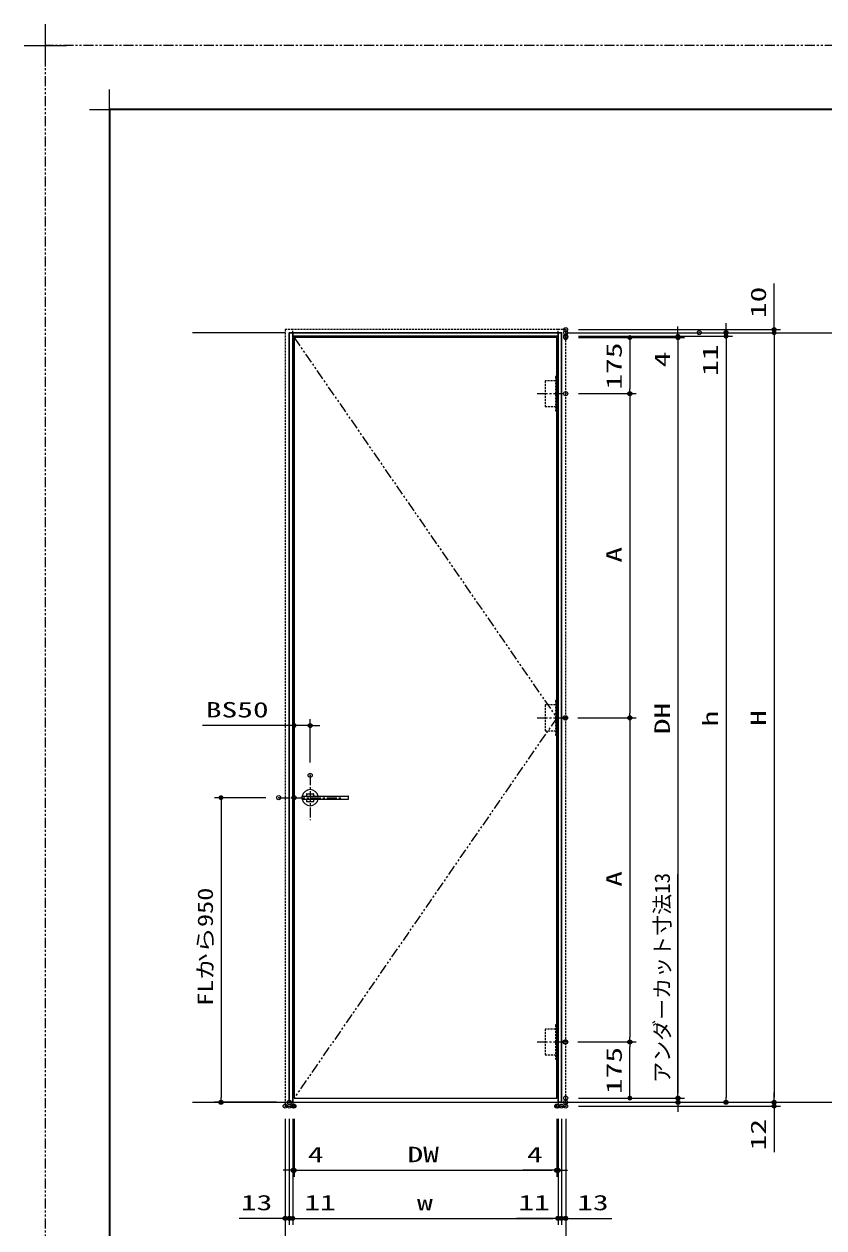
# Model space of a CAD drawing. Units: millimetres, scale not verified. Extents: x -1306 to 1306, y -607 to 607.
# Drawn here: x -1306 to -807, y -144 to 607 of the extents above; entities that cross this region are included whole.
import ezdxf
from ezdxf.enums import TextEntityAlignment as Align

# ---------------------------------------------------------------- set-up
doc = ezdxf.new("R2010")
doc.units = ezdxf.units.MM
doc.header["$LTSCALE"] = 5
doc.header["$PDMODE"] = 32
doc.header["$PDSIZE"] = 2.5
for name, pattern in [('USER1', [2.5, 1.25, -0.25, 0.25, -0.25, 0.25, -0.25]), ('USER2', [0.375, 0.25, -0.125]), ('USER3', [2, 1.25, -0.25, 0.25, -0.25])]:
    doc.linetypes.add(name, pattern=pattern)
for name, color, linetype, lineweight in [('0-1_線(黄)', 2, 'Continuous', 15), ('0-3_陰線', 4, 'USER1', 9), ('0-8_二点鎖線', 4, 'USER1', 9), ('0-B_点線(水)', 4, 'USER2', 9), ('0-C_中心線', 3, 'USER3', 9), ('0-D_線(白)', 7, 'Continuous', 30), ('1-0_線(水)', 4, 'Continuous', 9), ('1-1_寸法線', 3, 'Continuous', 13), ('1-4_DEFPOINTS', 7, 'Continuous', 5), ('1-5_0', 3, 'Continuous', 25), ('1-6_図面枠', 7, 'Continuous', 35), ('1-7_一般', 7, 'Continuous', 5)]:
    doc.layers.add(name, color=color, linetype=linetype, lineweight=lineweight)
doc.styles.add('ＭＳ ゴシック', font='')
doc.styles.get('ＭＳ ゴシック').set_extended_font_data('MS Gothic')

# ---------------------------------------------------------------- blocks, each defined once
blk = doc.blocks.new('_DOT')
at = {"layer": '1-5_0'}
blk.add_line((-2.5, 0), (-5, 0), dxfattribs=at)
for points in [[(0, 0), (-2.5, 0), (-2.48, 0.313)], [(0, 0), (-2.48, -0.313), (-2.5, 0)], [(0, 0), (-2.48, 0.313), (-2.421, 0.622)], [(0, 0), (-2.421, -0.622), (-2.48, -0.313)], [(0, 0), (-2.421, 0.622), (-2.324, 0.92)], [(0, 0), (-2.324, -0.92), (-2.421, -0.622)], [(0, 0), (-2.324, 0.92), (-2.191, 1.204)], [(0, 0), (-2.191, -1.204), (-2.324, -0.92)], [(0, 0), (-2.191, 1.204), (-2.023, 1.469)], [(0, 0), (-2.023, -1.469), (-2.191, -1.204)], [(0, 0), (-2.023, 1.469), (-1.822, 1.711)], [(0, 0), (-1.822, -1.711), (-2.023, -1.469)], [(0, 0), (-1.822, 1.711), (-1.594, 1.926)], [(0, 0), (-1.594, -1.926), (-1.822, -1.711)], [(0, 0), (-1.594, 1.926), (-1.34, 2.111)], [(0, 0), (-1.34, -2.111), (-1.594, -1.926)], [(0, 0), (-1.34, 2.111), (-1.064, 2.262)], [(0, 0), (-1.064, -2.262), (-1.34, -2.111)], [(0, 0), (-1.064, 2.262), (-0.773, 2.378)], [(0, 0), (-0.773, -2.378), (-1.064, -2.262)], [(0, 0), (-0.773, 2.378), (-0.468, 2.456)], [(0, 0), (-0.468, -2.456), (-0.773, -2.378)], [(0, 0), (-0.468, 2.456), (-0.157, 2.495)], [(0, 0), (-0.157, -2.495), (-0.468, -2.456)], [(0, 0), (-0.157, 2.495), (0.157, 2.495)], [(0, 0), (0.157, -2.495), (-0.157, -2.495)], [(0, 0), (0.157, 2.495), (0.468, 2.456)], [(0, 0), (0.468, 2.456), (0.773, 2.378)], [(0, 0), (0.773, 2.378), (1.064, 2.262)], [(0, 0), (1.064, 2.262), (1.34, 2.111)], [(0, 0), (1.34, 2.111), (1.594, 1.926)], [(0, 0), (1.594, 1.926), (1.822, 1.711)], [(0, 0), (1.822, 1.711), (2.023, 1.469)], [(0, 0), (2.023, 1.469), (2.191, 1.204)], [(0, 0), (2.191, 1.204), (2.324, 0.92)], [(0, 0), (2.324, 0.92), (2.421, 0.622)], [(0, 0), (2.421, 0.622), (2.48, 0.313)], [(0, 0), (2.48, 0.313), (2.5, 0)], [(0, 0), (0.468, -2.456), (0.157, -2.495)], [(0, 0), (0.773, -2.378), (0.468, -2.456)], [(0, 0), (1.064, -2.262), (0.773, -2.378)], [(0, 0), (1.34, -2.111), (1.064, -2.262)], [(0, 0), (1.594, -1.926), (1.34, -2.111)], [(0, 0), (1.822, -1.711), (1.594, -1.926)], [(0, 0), (2.023, -1.469), (1.822, -1.711)], [(0, 0), (2.191, -1.204), (2.023, -1.469)], [(0, 0), (2.324, -0.92), (2.191, -1.204)], [(0, 0), (2.421, -0.622), (2.324, -0.92)], [(0, 0), (2.48, -0.313), (2.421, -0.622)], [(0, 0), (2.5, 0), (2.48, -0.313)]]:
    blk.add_solid(points, dxfattribs=at)
blk = doc.blocks.new('グループ-13-1')
at = {"layer": '1-7_一般'}
for p, q in [((62041.6, -14029.5), (62041.6, -13365.5)), ((61709.6, -13697.5), (62373.6, -13697.5))]:
    blk.add_line(p, q, dxfattribs=at)

msp = doc.modelspace()

# ---------------------------------------------------------------- linework, layer by layer
at = {"layer": '0-1_線(黄)'}
for p, q in [((-1143.391, 414.756), (-1201.203, 414.756)), ((-968.391, 414.756), (-658.584, 414.756)), ((-1201.203, -65.244), (-374.476, -65.244))]:
    msp.add_line(p, q, dxfattribs=at)
at = {"layer": '0-3_陰線'}
for p in [(387.036, 594), (-1292.964, -594)]:
    msp.add_line(p, (-1292.964, 594), dxfattribs=at)
at = {"layer": '0-8_二点鎖線'}
msp.add_lwpolyline([(-1137.791, 411.756), (-973.991, 174.556), (-1137.791, -62.644)], dxfattribs=at)
at = {"layer": '0-B_点線(水)'}
for p, q in [((-973.191, 416.756), (-1138.591, 416.756)), ((-1138.591, 414.656), (-1138.591, 416.756)), ((-973.191, 414.756), (-973.191, 416.756)), ((-968.391, 416.756), (-973.191, 416.756)), ((-968.391, -65.244), (-968.391, 416.756)), ((-1138.591, -65.244), (-1138.591, -67.644)), ((-968.391, -65.244), (-968.391, -67.644))]:
    msp.add_line(p, q, dxfattribs=at)
for points in [[(-1138.591, 414.756), (-1138.591, 416.756), (-1143.391, 416.756), (-1143.391, -65.244), (-1143.391, -67.644), (-1138.591, -67.644)], [(-974.791, 384.856), (-981.231, 384.856), (-981.231, 368.656), (-974.791, 368.656)], [(-973.971, 387.556), (-974.791, 387.556), (-974.791, 365.956), (-973.971, 365.956)], [(-974.791, 182.656), (-981.231, 182.656), (-981.231, 166.456), (-974.791, 166.456)], [(-973.971, 185.356), (-974.791, 185.356), (-974.791, 163.756), (-973.971, 163.756)], [(-974.791, -19.544), (-981.231, -19.544), (-981.231, -35.744), (-974.791, -35.744)], [(-973.971, -16.844), (-974.791, -16.844), (-974.791, -38.444), (-973.971, -38.444)], [(-973.191, -65.244), (-973.191, -67.644), (-968.391, -67.644)]]:
    msp.add_lwpolyline(points, dxfattribs=at)
at = {"layer": '0-C_中心線'}
for p, q in [((-986.097, 376.756), (-968.885, 376.756)), ((-986.097, 174.556), (-968.885, 174.556)), ((-1127.791, 138.725), (-1127.791, 110.787)), ((-1147.405, 124.756), (-1108.177, 124.756)), ((-986.097, -27.644), (-968.885, -27.644))]:
    msp.add_line(p, q, dxfattribs=at)
at = {"layer": '0-D_線(白)'}
for points in [[(-1140.791, -65.244), (-1138.591, -65.244), (-1138.591, 414.756), (-1140.791, 414.756)], [(-973.871, 412.556), (-973.191, 412.556), (-973.191, 414.756), (-1138.591, 414.756), (-1138.591, 412.556)], [(-973.191, -65.244), (-970.991, -65.244), (-970.991, 414.756), (-973.191, 414.756)]]:
    msp.add_lwpolyline(points, close=True, dxfattribs=at)
at = {"layer": '1-0_線(水)'}
msp.add_line((-973.991, -62.644), (-973.991, 411.756), dxfattribs=at)
msp.add_lwpolyline([(-973.991, 411.756), (-1137.791, 411.756), (-1137.791, -62.644), (-973.991, -62.644)], dxfattribs=at)
at = {"layer": '1-1_寸法線'}
for p, q in [((-838.391, 419.756), (-838.391, 445.518)), ((-868.391, 417.756), (-868.391, 420.756)), ((-960.391, 416.756), (-834.391, 416.756)), ((-960.391, 414.756), (-864.391, 414.756)), ((-898.391, 415.556), (-898.391, 418.556)), ((-877.124, 414.756), (-834.391, 414.756)), ((-877.124, 414.756), (-834.391, 414.756)), ((-868.391, 414.756), (-868.391, 412.556)), ((-838.391, 414.756), (-838.391, 416.756)), ((-960.391, 412.556), (-864.391, 412.556)), ((-960.391, 412.556), (-894.391, 412.556)), ((-960.391, 412.556), (-864.391, 412.556)), ((-960.391, 411.756), (-894.391, 411.756)), ((-960.391, 411.756), (-894.391, 411.756)), ((-960.391, 411.756), (-924.391, 411.756)), ((-928.391, 408.756), (-928.391, 379.756)), ((-898.391, 412.556), (-898.391, 411.756)), ((-898.391, 408.756), (-898.391, 390.613)), ((-898.391, 408.756), (-898.391, -59.644)), ((-868.391, 409.556), (-868.391, -62.244)), ((-868.391, 409.556), (-868.391, 386.651)), ((-838.391, 411.756), (-838.391, -62.244)), ((-838.391, 411.756), (-838.391, 408.756)), ((-960.391, 376.756), (-924.391, 376.756)), ((-960.391, 376.756), (-924.391, 376.756)), ((-928.391, 373.756), (-928.391, 177.556)), ((-1137.791, 132.756), (-1137.791, 173.758)), ((-1127.791, 146.725), (-1127.791, 173.758)), ((-960.885, 174.556), (-924.391, 174.556)), ((-960.391, 174.556), (-924.391, 174.556)), ((-1140.791, 169.758), (-1194.972, 169.758)), ((-1127.791, 169.758), (-1137.791, 169.758)), ((-1124.791, 169.758), (-1121.791, 169.758)), ((-928.391, 171.556), (-928.391, -24.644)), ((-1155.405, 124.756), (-1187.391, 124.756)), ((-1183.391, 121.756), (-1183.391, -62.244)), ((-1132.771, 125.756), (-1104.011, 125.756)), ((-1132.771, 123.756), (-1104.011, 123.756)), ((-1130.191, 125.794), (-1125.391, 125.794)), ((-1130.191, 123.717), (-1125.391, 123.717)), ((-1129.942, 127.156), (-1125.639, 127.156)), ((-1129.942, 122.356), (-1125.639, 122.356)), ((-898.391, -59.644), (-898.391, 76.975)), ((-960.885, -27.644), (-924.391, -27.644)), ((-960.391, -27.644), (-924.391, -27.644)), ((-928.391, -59.644), (-928.391, -30.644)), ((-838.391, -62.244), (-838.391, -59.244)), ((-1148.791, -65.244), (-1187.391, -65.244)), ((-960.391, -62.644), (-894.391, -62.644)), ((-960.391, -62.644), (-894.391, -62.644)), ((-960.391, -62.644), (-924.391, -62.644)), ((-960.391, -65.244), (-834.391, -65.244)), ((-960.391, -65.244), (-864.391, -65.244)), ((-960.391, -65.244), (-894.391, -65.244)), ((-960.391, -65.244), (-834.391, -65.244)), ((-898.391, -65.244), (-898.391, -62.644)), ((-838.391, -65.244), (-838.391, -67.644)), ((-960.391, -67.644), (-834.391, -67.644)), ((-898.391, -68.244), (-898.391, -71.244)), ((-838.391, -70.644), (-838.391, -96.406)), ((-1143.391, -75.644), (-1143.391, -171.644)), ((-1143.391, -75.644), (-1143.391, -141.644)), ((-1140.791, -75.644), (-1140.791, -141.644)), ((-1140.791, -75.644), (-1140.791, -141.644)), ((-1138.591, -75.644), (-1138.591, -141.644)), ((-1138.591, -75.644), (-1138.591, -111.644)), ((-1138.591, -75.644), (-1138.591, -141.644)), ((-1137.791, -75.644), (-1137.791, -111.644)), ((-1137.791, -75.644), (-1137.791, -111.644)), ((-973.991, -75.644), (-973.991, -111.644)), ((-973.991, -75.644), (-973.991, -111.644)), ((-973.191, -75.644), (-973.191, -141.644)), ((-973.191, -75.644), (-973.191, -141.644)), ((-973.191, -75.644), (-973.191, -111.644)), ((-970.991, -75.644), (-970.991, -141.644)), ((-970.991, -75.644), (-970.991, -141.644)), ((-968.391, -75.644), (-968.391, -171.644)), ((-968.391, -75.644), (-968.391, -141.644)), ((-1141.591, -107.644), (-1144.591, -107.644)), ((-1138.591, -107.644), (-1137.791, -107.644)), ((-1134.791, -107.644), (-1116.648, -107.644)), ((-1134.791, -107.644), (-976.991, -107.644)), ((-976.991, -107.644), (-995.134, -107.644)), ((-973.191, -107.644), (-973.991, -107.644)), ((-970.191, -107.644), (-967.191, -107.644)), ((-1146.391, -137.644), (-1172.153, -137.644)), ((-1143.791, -137.644), (-1146.791, -137.644)), ((-1140.791, -137.644), (-1143.391, -137.644)), ((-1140.791, -137.644), (-1138.591, -137.644)), ((-1137.791, -137.644), (-1134.791, -137.644)), ((-1135.591, -137.644), (-976.191, -137.644)), ((-1135.591, -137.644), (-1112.686, -137.644)), ((-976.191, -137.644), (-999.096, -137.644)), ((-973.991, -137.644), (-976.991, -137.644)), ((-970.991, -137.644), (-973.191, -137.644)), ((-970.991, -137.644), (-968.391, -137.644)), ((-967.991, -137.644), (-964.991, -137.644)), ((-965.391, -137.644), (-939.629, -137.644))]:
    msp.add_line(p, q, dxfattribs=at)
for centre, radius, start, end in [((-1127.791, 124.756), 5, 11.53696, 168.46304), ((-1116.991, 124.756), 16, 177.09771, 182.90229), ((-1132.771, 125.556), 0.2, 90, 177.09773), ((-1132.771, 123.956), 0.2, 182.90229, 270), ((-1127.791, 124.756), 5, 191.53695, 348.46305), ((-1080.191, 124.756), 50, 177.46804, 178.85401), ((-1080.191, 124.756), 50, 181.14599, 182.53196), ((-1129.942, 126.956), 0.2, 90, 177.46807), ((-1129.942, 122.556), 0.2, 182.53196, 270), ((-1129.191, 125.594), 0.2, 90, 126.29305), ((-1129.191, 123.917), 0.2, 233.70828, 270), ((-1126.391, 125.594), 0.2, 53.70695, 90), ((-1126.391, 123.917), 0.2, 270, 306.29171), ((-1125.639, 126.956), 0.2, 2.53193, 90), ((-1125.639, 122.556), 0.2, 270, 357.46804), ((-1175.391, 124.756), 50, 1.14599, 2.53196), ((-1175.391, 124.756), 50, 357.46804, 358.85401), ((-1104.011, 125.556), 0.2, 2.90227, 90), ((-1104.011, 123.956), 0.2, 270, 357.09771), ((-1119.791, 124.756), 16, 357.09771, 2.90229)]:
    msp.add_arc(centre, radius, start, end, dxfattribs=at)
at = {"layer": '1-4_DEFPOINTS'}
for p, q in [((-1252.964, 541.55), (-1252.964, 566.45)), ((-1265.414, 554), (-1240.514, 554))]:
    msp.add_line(p, q, dxfattribs=at)
for p in [(-968.391, 416.756), (-968.391, 414.756), (-968.391, 412.556), (-968.391, 412.556), (-968.391, 411.756), (-898.391, 411.756), (-885.124, 414.756), (-868.391, 414.756), (-838.391, 416.756), (-968.391, 376.756), (-928.391, 376.756), (-968.885, 174.556), (-968.391, 174.556), (-928.391, 174.556), (-1127.791, 169.758), (-1127.791, 138.725), (-1147.405, 124.756), (-1137.791, 124.756), (-968.885, -27.644), (-968.391, -27.644), (-928.391, -27.644), (-928.391, -27.644), (-1183.391, -65.244), (-1143.391, -67.644), (-1140.791, -65.244), (-1140.791, -67.644), (-1138.591, -67.644), (-1137.791, -67.644), (-973.991, -67.644), (-973.191, -67.644), (-970.991, -67.644), (-968.391, -62.644), (-968.391, -65.244), (-968.391, -67.644), (-968.391, -67.644), (-898.391, -62.644), (-898.391, -65.244), (-868.391, -65.244), (-838.391, -65.244), (-838.391, -67.644), (-1137.791, -107.644), (-973.991, -107.644), (-973.191, -107.644), (-1143.391, -137.644), (-1140.791, -137.644), (-973.191, -137.644), (-970.991, -137.644), (-968.391, -137.644)]:
    msp.add_point(p, dxfattribs=at)
at = {"layer": '1-6_図面枠'}
msp.add_lwpolyline([(-1252.964, -554), (347.036, -554), (347.036, 554), (-1252.964, 554)], close=True, dxfattribs=at)

# ---------------------------------------------------------------- block references
at = {"layer": '0-3_陰線', "xscale": 0.04, "yscale": 0.04}
msp.add_blockref('グループ-13-1', (-3774.629, 1141.9), dxfattribs=at)
at = {"layer": '1-1_寸法線', "xscale": 0.6, "yscale": 0.6}
for p, rotation in [((-928.391, 411.756), 90), ((-898.391, 412.556), 270), ((-898.391, 411.756), 90), ((-898.391, 411.756), 90), ((-868.391, 414.756), 270), ((-868.391, 412.556), 90), ((-868.391, 412.556), 90), ((-838.391, 416.756), 270), ((-838.391, 414.756), 90), ((-838.391, 414.756), 90), ((-928.391, 376.756), 270), ((-928.391, 376.756), 90), ((-928.391, 174.556), 270), ((-928.391, 174.556), 90), ((-1127.791, 169.758), 180), ((-1183.391, 124.756), 90), ((-928.391, -27.644), 270), ((-928.391, -27.644), 90), ((-928.391, -62.644), 270), ((-898.391, -62.644), 270), ((-898.391, -62.644), 270), ((-1183.391, -65.244), 270), ((-898.391, -65.244), 90), ((-868.391, -65.244), 270), ((-838.391, -65.244), 270), ((-838.391, -65.244), 270), ((-838.391, -67.644), 90), ((-1137.791, -107.644), 180), ((-1137.791, -107.644), 180), ((-973.191, -107.644), 180), ((-1140.791, -137.644), 180), ((-1138.591, -137.644), 180), ((-1138.591, -137.644), 180), ((-970.991, -137.644), 180), ((-968.391, -137.644), 180)]:
    msp.add_blockref('_DOT', p, dxfattribs=dict(at, rotation=rotation))
for p in [(-1137.791, 169.758), (-1138.591, -107.644), (-973.991, -107.644), (-973.991, -107.644), (-1143.391, -137.644), (-1140.791, -137.644), (-973.191, -137.644), (-973.191, -137.644), (-970.991, -137.644)]:
    msp.add_blockref('_DOT', p, dxfattribs=at)

# ---------------------------------------------------------------- texts
at = {"layer": '1-1_寸法線', "style": 'ＭＳ ゴシック'}
for s, height, width, p in [('10', 9.604, 1.5, (-840.54, 423.899)), ('175', 9.604, 1.5, (-930.54, 379.256)), ('11', 9.604, 1.5, (-870.54, 387.794)), ('4', 9.604, 1.5, (-900.54, 393.184)), ('A', 9.604, 1.5, (-930.54, 271.37)), ('DH', 9.604, 1.5, (-900.54, 164.318)), ('h', 9.604, 1.5, (-870.54, 169.132)), ('H', 9.604, 1.5, (-840.54, 169.518)), ('A', 9.604, 1.5, (-930.54, 69.17)), ('FLから950', 9.621, 1.25, (-1185.54, -5.101)), ('175', 9.604, 1.5, (-930.54, -60.144)), ('12', 9.604, 1.5, (-840.54, -95.263))]:
    msp.add_text(s, height=height, rotation=90, dxfattribs=dict(at, width=width)).set_placement(p, align=Align.BOTTOM_LEFT)
at = {"layer": '1-1_寸法線', "style": 'ＭＳ ゴシック', "width": 1.5}
for s, p in [('BS50', (-1192.877, 171.907)), ('4', (-1129.219, -105.495)), ('DW', (-1067.081, -105.495)), ('4', (-992.562, -105.495)), ('13', (-1171.01, -135.495)), ('11', (-1131.448, -135.495)), ('w', (-1061.129, -135.495)), ('11', (-997.953, -135.495)), ('13', (-961.248, -135.495))]:
    msp.add_text(s, height=9.604, dxfattribs=at).set_placement(p, align=Align.BOTTOM_LEFT)
at = {"layer": '1-1_寸法線', "style": 'ＭＳ ゴシック'}
msp.add_text('アンダーカット寸法13', height=9.604, rotation=90, dxfattribs=at).set_placement((-900.54, -53.127), align=Align.BOTTOM_LEFT)

doc.saveas('drawing.dxf')
